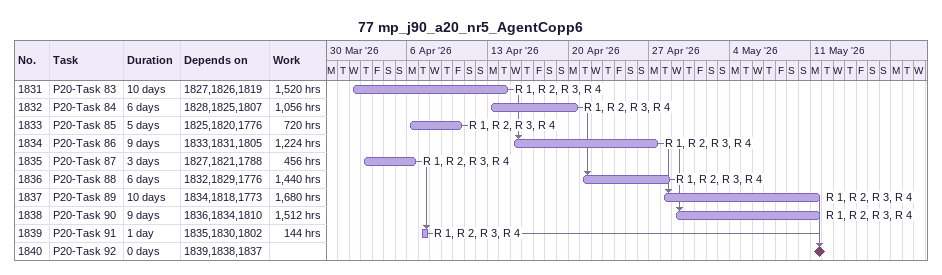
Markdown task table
77 mp_j90_a20_nr5_AgentCopp6

| ID | Task | Duration | Start | Finish | Predecessors | Resources | Work (h) |
|---|---|---|---|---|---|---|---|
| 1831 | P20-Task 83 | 10d | 2026-04-01 | 2026-04-14 | 1827, 1826, 1819 | R 1, R 2, R 3, R 4 | 1520 |
| 1832 | P20-Task 84 | 6d | 2026-04-13 | 2026-04-20 | 1828, 1825, 1807 | R 1, R 2, R 3, R 4 | 1056 |
| 1833 | P20-Task 85 | 5d | 2026-04-06 | 2026-04-10 | 1825, 1820, 1776 | R 1, R 2, R 3, R 4 | 720 |
| 1834 | P20-Task 86 | 9d | 2026-04-15 | 2026-04-27 | 1833, 1831, 1805 | R 1, R 2, R 3, R 4 | 1224 |
| 1835 | P20-Task 87 | 3d | 2026-04-02 | 2026-04-06 | 1827, 1821, 1788 | R 1, R 2, R 3, R 4 | 456 |
| 1836 | P20-Task 88 | 6d | 2026-04-21 | 2026-04-28 | 1832, 1829, 1776 | R 1, R 2, R 3, R 4 | 1440 |
| 1837 | P20-Task 89 | 10d | 2026-04-28 | 2026-05-11 | 1834, 1818, 1773 | R 1, R 2, R 3, R 4 | 1680 |
| 1838 | P20-Task 90 | 9d | 2026-04-29 | 2026-05-11 | 1836, 1834, 1810 | R 1, R 2, R 3, R 4 | 1512 |
| 1839 | P20-Task 91 | 1d | 2026-04-07 | 2026-04-07 | 1835, 1830, 1802 | R 1, R 2, R 3, R 4 | 144 |
| 1840 | P20-Task 92 | 0d | 2026-05-11 | 2026-05-11 | 1839, 1838, 1837 |  |  |
